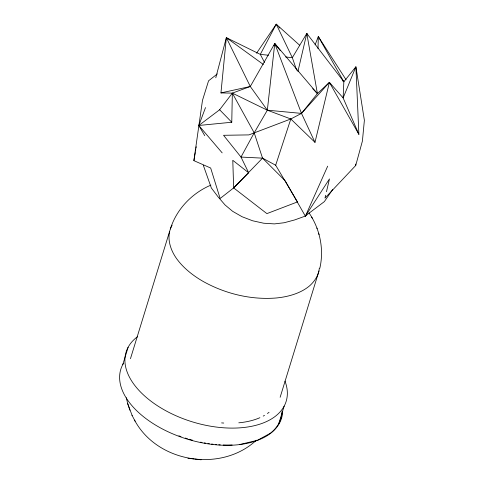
<?xml version="1.0" encoding="UTF-8"?>
<svg xmlns="http://www.w3.org/2000/svg" width="484" height="484" viewBox="0 0 484 484"><rect width="100%" height="100%" fill="white"/><g stroke="black" fill="none" stroke-linecap="round" stroke-linejoin="round"><path stroke-width="0.73" d="M204.732 135.659L198.809 125.471L231.769 122.24L232.344 93.128L250.295 86.491L274.755 43.512L317.407 93.593L301.49 113.401L290.811 118.979L248.915 134.897L223.547 135.296L240.996 157.064L248.691 172.806L233.651 187.907L220.135 198.482L210.673 168.033L193.89 160.646L202.481 100.363L208.568 80.816L217.316 73.925M318.006 48.624L318.315 36.56L346.078 79.775M315.108 44.867L318.315 36.56L343.84 81.754L343.132 97.919L358.886 134.37L355.897 66.774L343.84 81.754L342.648 80.828M325.641 195.27L324.976 198.113L355.722 165.486L362.413 141.025L364.379 120.292L355.897 66.774L343.132 97.919L329.398 82.359L314.987 142.35L290.811 118.979L267.343 110.189L232.344 93.128L220.946 92.922L226.349 37.661L260.301 54.383L268.493 55.224M172.104 225.211C165.504 236.694 170.35 250.93 178.076 260.586A74.094 41.751 17.1 0 0 203.619 281.706C225.562 293.824 251.002 299.995 276.074 298.005A81.258 45.792 17.1 0 0 310.159 285.33C314.963 280.829 318.853 274.87 319.325 268.166M193.89 160.646L195.27 152.587M195.518 151.123L195.766 149.659M196.02 148.195L196.268 146.731M319.833 268.245C324.201 249.314 319.991 228.944 309.064 212.954M297.926 71.499L306.796 33.444L343.84 81.754M326.476 191.706L329.471 178.898L305.374 216.191L285.245 180.895L262.54 158.147L254.197 132.828L232.344 93.128L219.633 109.765L198.809 125.471L222.18 152.871M215.779 77.779L226.349 37.661L263.35 64.463M122.809 364.512L128.103 347.3M130.456 358.704L169.545 231.636M280.139 397.279L319.004 270.931M278.857 423.355L284.156 406.143M274.047 45.653L274.755 43.512L280.23 50.578M248.691 172.806L232.786 160.307L233.651 187.907L266.896 213.619L297.497 201.913L275.668 165.226L290.811 118.979M170.374 228.95C176.46 209.276 192.021 193.122 210.867 185.13M198.809 125.471L205.518 107.563M305.374 216.191L327.68 166.169M299.759 45.339L276.243 24.2L260.301 54.383L264.524 62.412M307.34 34.842L306.796 33.444L292.336 57.675L296.632 70.186M256.568 53.21L276.243 24.2L277.253 25.307M332.641 189.553L324.353 201.622L305.041 216.191L294.635 219.942L284.181 222.743L274.452 223.898L263.695 223.227L252.648 220.783L242.054 216.723L232.653 211.327L225.066 204.968L218.157 196.952L211.375 188.028L203.292 165.219M358.886 134.37L329.398 82.359L301.49 113.401L267.343 110.189L250.295 86.491L226.349 37.661M233.651 187.907L262.54 158.147L275.668 165.226M312.712 88.711L317.407 93.593L329.398 82.359M256.387 440.192C221.067 472.983 157.294 462.734 134.534 420.118M220.946 92.922L250.295 86.491M262.54 158.147L240.996 157.064L254.197 132.828L267.343 110.189L274.755 43.512L301.49 113.401L314.987 142.35M285.633 56.985L292.336 57.675L276.243 24.2M187.937 458.257L193.915 458.965M194.834 459.056L201.114 459.8M219.633 109.765L231.769 122.24M278.778 26.959L279.794 28.066M126.312 397.715L127.728 403.716L132.156 415.55M311.69 217.104L312.259 218.181M132.005 415.272L135.109 421.195M316.917 228.055L317.111 228.605M318.599 233.185L319.071 234.583M127.728 403.716L129.881 410.244M306.796 33.444L317.407 93.593M355.704 164.04L355.722 165.486M282.045 411.448A83.732 47.184 17.1 0 1 270.356 433.253L257.119 440.476A83.732 47.184 17.1 0 1 157.832 426.44A83.732 47.184 17.1 0 1 123.493 363.309M284.985 381.138A83.732 47.184 17.1 0 1 192.892 422.018A83.732 47.184 17.1 0 1 137.716 336.555M269.043 412.308A75.776 42.701 17.1 0 1 267.434 413.505M264.488 415.381A75.776 42.701 17.1 0 1 263.229 416.083M259.89 417.698A75.776 42.701 17.1 0 1 238.787 422.816M223.741 423.046A75.776 42.701 17.1 0 1 221.593 422.907M282.68 411.212A83.732 47.184 17.1 0 1 257.754 440.24L240.681 444.288A83.732 47.184 17.1 0 1 239.308 444.451M232.163 444.99A83.732 47.184 17.1 0 1 223.203 444.996M220.226 444.85A83.732 47.184 17.1 0 1 218.81 444.754M216.657 444.578A83.732 47.184 17.1 0 1 215.211 444.439M213.033 444.203A83.732 47.184 17.1 0 1 211.569 444.022M209.372 443.719A83.732 47.184 17.1 0 1 207.902 443.495M205.7 443.138A83.732 47.184 17.1 0 1 204.236 442.872M202.04 442.455A83.732 47.184 17.1 0 1 200.588 442.158M192.559 440.228A83.732 47.184 17.1 0 1 188.911 439.194M187.453 438.752A83.732 47.184 17.1 0 1 185.281 438.062M180.998 436.598A83.732 47.184 17.1 0 1 178.892 435.824"/></g></svg>
